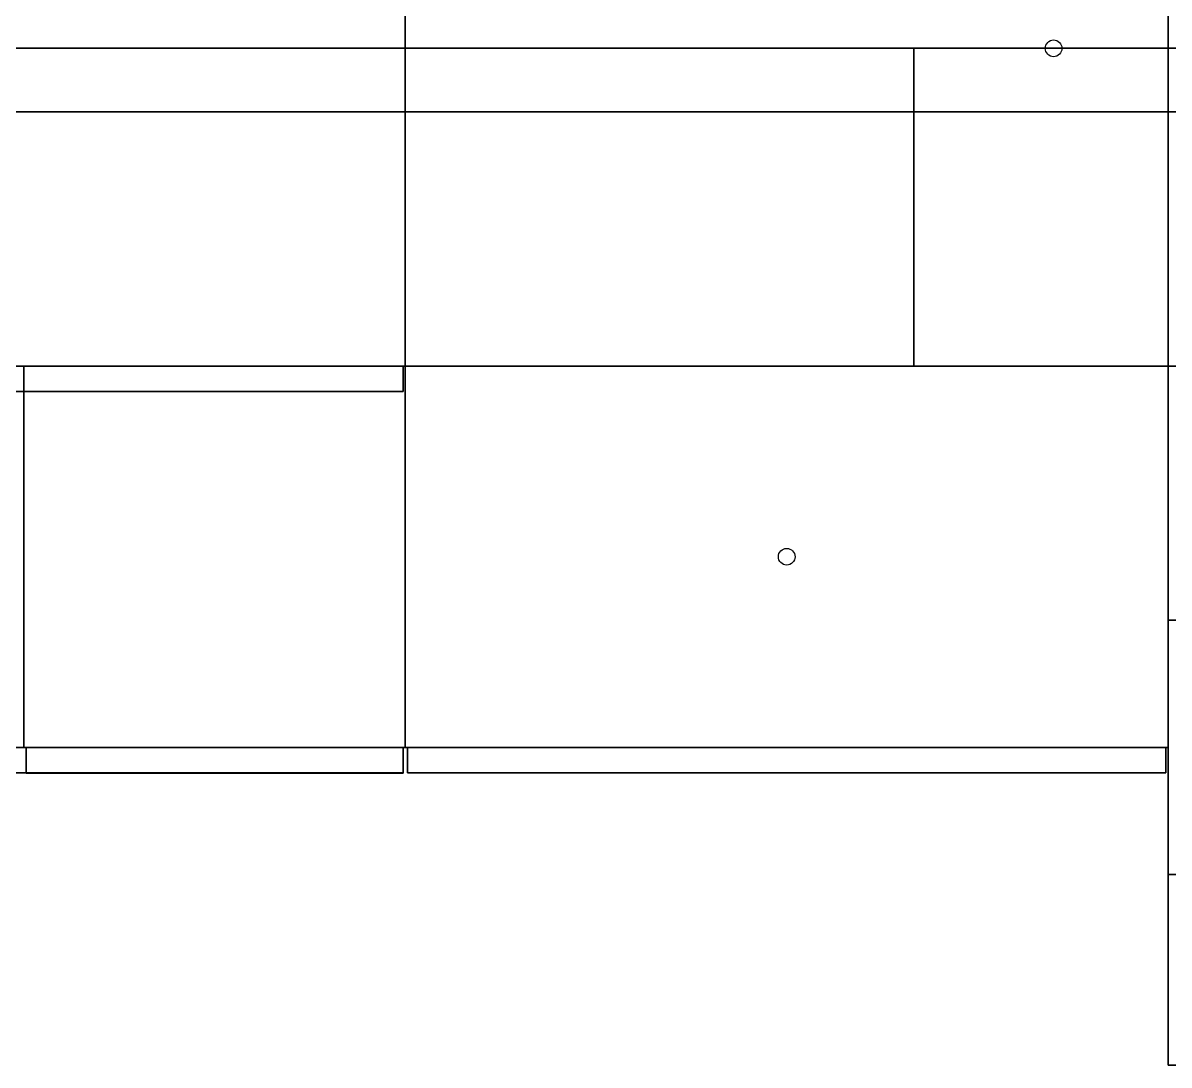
# Model space of a CAD drawing. Header units: metres. Extents: x -14 to 180, y -2 to 171.
# Drawn here: x 91.41 to 118.9, y 41.15 to 66.14 of the extents above; entities that cross this region are included whole.
import ezdxf

# ---------------------------------------------------------------- set-up
doc = ezdxf.new("R2010")
doc.units = ezdxf.units.M

msp = doc.modelspace()

# ---------------------------------------------------------------- linework, layer by layer
at = {"layer": 'FLOOR_1_CAFE', "color": 8}
msp.add_3dface([(100.584, 82.9056), (100.584, 57.912), (85.6488, 57.912), (85.6488, 82.9056)], dxfattribs=at)
at = {"layer": 'FLOOR_1_CAFE', "color": 15}
msp.add_3dface([(85.6488, 82.9056, 3.048), (85.6488, 57.912, 3.048), (100.584, 57.912, 3.048), (100.584, 82.9056, 3.048)], dxfattribs=at)
at = {"layer": 'FLOOR_1_CAFE', "color": 43}
for points in [[(100.584, 57.912, 3.048), (100.584, 57.912), (100.584, 82.9056), (100.584, 82.9056, 3.048)], [(85.6488, 57.912, 3.048), (85.6488, 57.912), (100.584, 57.912), (100.584, 57.912, 3.048)]]:
    msp.add_3dface(points, dxfattribs=at)
at = {"layer": 'FLOOR_1_CONFERENCE', "color": 43}
for points in [[(100.584, 57.912, 3.048), (100.584, 57.912), (38.1, 57.912), (38.1, 57.912, 3.048)], [(100.584, 48.768, 3.048), (100.584, 48.768), (100.584, 57.912), (100.584, 57.912, 3.048)], [(38.1, 48.768, 3.048), (38.1, 48.768), (100.584, 48.768), (100.584, 48.768, 3.048)]]:
    msp.add_3dface(points, dxfattribs=at)
at = {"layer": 'FLOOR_1_CONFERENCE', "color": 8}
msp.add_3dface([(100.584, 57.912), (100.584, 48.768), (38.1, 48.768), (38.1, 57.912)], dxfattribs=at)
at = {"layer": 'FLOOR_1_CONFERENCE', "color": 15}
msp.add_3dface([(52.4256, 57.912, 3.048), (52.4256, 48.768, 3.048), (100.584, 48.768, 3.048), (100.584, 57.912, 3.048)], dxfattribs=at)
at = {"layer": 'FLOOR_1_CONFERENCE', "color": 143}
msp.add_3dface([(38.15, 48.768, 2.3212), (38.15, 48.768, 1.1), (100.534, 48.768, 1.1), (100.534, 48.768, 2.3212)], dxfattribs=at)
at = {"layer": 'FLOOR_1_CONFERENCE', "color": 13}
for points in [[(38.15, 48.1574, 2.3212), (38.15, 48.768, 2.3212), (100.534, 48.768, 2.3212), (100.534, 48.1574, 2.3212)], [(100.534, 48.1574, 2.3212), (100.534, 48.768, 2.3212), (38.15, 48.768, 2.3212), (38.15, 48.1574, 2.3212)]]:
    msp.add_3dface(points, dxfattribs=at)
at = {"layer": 'FLOOR_1_DINING', "color": 43}
for points in [[(100.584, 82.9056, 3.048), (100.584, 82.9056), (100.584, 57.912), (100.584, 57.912, 3.048)], [(118.872, 57.912, 3.048), (118.872, 57.912), (118.872, 82.9056), (118.872, 82.9056, 3.048)], [(100.584, 57.912, 3.048), (100.584, 57.912), (118.872, 57.912), (118.872, 57.912, 3.048)]]:
    msp.add_3dface(points, dxfattribs=at)
at = {"layer": 'FLOOR_1_DINING', "color": 8}
msp.add_3dface([(118.872, 82.9056), (118.872, 57.912), (100.584, 57.912), (100.584, 82.9056)], dxfattribs=at)
at = {"layer": 'FLOOR_1_DINING', "color": 15}
msp.add_3dface([(100.584, 82.9056, 3.048), (100.584, 57.912, 3.048), (118.872, 57.912, 3.048), (118.872, 82.9056, 3.048)], dxfattribs=at)
at = {"layer": 'FLOOR_1_ELEVATOR', "color": 10}
msp.add_circle((109.728, 53.34, 0.762), 0.2, dxfattribs=at)
msp.add_circle((109.728, 53.34, 0.762), 0.2, dxfattribs=at)
at = {"layer": 'FLOOR_1_ELEVATOR', "color": 43}
for points in [[(118.872, 57.912, 3.048), (118.872, 57.912), (100.584, 57.912), (100.584, 57.912, 3.048)], [(100.584, 57.912, 3.048), (100.584, 57.912), (100.584, 48.768), (100.584, 48.768, 3.048)], [(118.872, 48.768, 3.048), (118.872, 48.768), (118.872, 57.912), (118.872, 57.912, 3.048)], [(100.584, 48.768, 3.048), (100.584, 48.768), (118.872, 48.768), (118.872, 48.768, 3.048)]]:
    msp.add_3dface(points, dxfattribs=at)
at = {"layer": 'FLOOR_1_ELEVATOR', "color": 8}
msp.add_3dface([(118.872, 57.912), (118.872, 48.768), (100.584, 48.768), (100.584, 57.912)], dxfattribs=at)
at = {"layer": 'FLOOR_1_ELEVATOR', "color": 15}
msp.add_3dface([(100.584, 57.912, 3.048), (100.584, 48.768, 3.048), (118.872, 48.768, 3.048), (118.872, 57.912, 3.048)], dxfattribs=at)
at = {"layer": 'FLOOR_1_ELEVATOR', "color": 143}
msp.add_3dface([(100.634, 48.768, 2.3259), (100.634, 48.768, 1.1), (118.822, 48.768, 1.1), (118.822, 48.768, 2.3259)], dxfattribs=at)
at = {"layer": 'FLOOR_1_ELEVATOR', "color": 13}
for points in [[(100.634, 48.155, 2.3259), (100.634, 48.768, 2.3259), (118.822, 48.768, 2.3259), (118.822, 48.155, 2.3259)], [(118.822, 48.155, 2.3259), (118.822, 48.768, 2.3259), (100.634, 48.768, 2.3259), (100.634, 48.155, 2.3259)]]:
    msp.add_3dface(points, dxfattribs=at)
at = {"layer": 'FLOOR_1_OFFICE_3', "color": 43}
for points in [[(118.872, 78.3336, 3.048), (118.872, 78.3336), (118.872, 48.768), (118.872, 48.768, 3.048)], [(118.872, 48.768, 3.048), (118.872, 48.768), (118.872, 45.72), (118.872, 45.72, 3.048)], [(118.872, 45.72, 3.048), (118.872, 45.72), (175.26, 45.72), (175.26, 45.72, 3.048)]]:
    msp.add_3dface(points, dxfattribs=at)
at = {"layer": 'FLOOR_1_OFFICE_3', "color": 8}
msp.add_3dface([(175.26, 78.3336), (175.26, 45.72), (118.872, 45.72), (118.872, 78.3336)], dxfattribs=at)
at = {"layer": 'FLOOR_1_OFFICE_3', "color": 15}
msp.add_3dface([(118.872, 78.3336, 3.048), (118.872, 45.72, 3.048), (175.26, 45.72, 3.048), (175.26, 78.3336, 3.048)], dxfattribs=at)
at = {"layer": 'FLOOR_1_OFFICE_3', "color": 143}
msp.add_3dface([(118.872, 48.718, 2.3606), (118.872, 48.718, 1.1), (118.872, 45.77, 1.1), (118.872, 45.77, 2.3606)], dxfattribs=at)
at = {"layer": 'FLOOR_1_OFFICE_3_PERIMETER_3', "color": 43}
for points in [[(118.872, 45.72, 3.048), (118.872, 45.72), (118.872, 41.148), (118.872, 41.148, 3.048)], [(175.26, 45.72, 3.048), (175.26, 45.72), (118.872, 45.72), (118.872, 45.72, 3.048)], [(118.872, 41.148, 3.048), (118.872, 41.148), (179.832, 41.148), (179.832, 41.148, 3.048)]]:
    msp.add_3dface(points, dxfattribs=at)
at = {"layer": 'FLOOR_1_OFFICE_3_PERIMETER_3', "color": 8}
msp.add_3dface([(179.832, 41.148), (118.872, 41.148), (118.872, 45.72), (175.26, 45.72)], dxfattribs=at)
at = {"layer": 'FLOOR_1_OFFICE_3_PERIMETER_3', "color": 15}
msp.add_3dface([(118.872, 45.72, 3.048), (118.872, 41.148, 3.048), (179.832, 41.148, 3.048), (175.26, 45.72, 3.048)], dxfattribs=at)
at = {"layer": 'FLOOR_1_OFFICE_3_PERIMETER_3', "color": 143}
msp.add_3dface([(118.872, 45.67, 2.3465), (118.872, 45.67, 1.1), (118.872, 41.198, 1.1), (118.872, 41.198, 2.3465)], dxfattribs=at)
at = {"layer": 'FLOOR_2_CORRIDOR', "color": 10}
msp.add_circle((116.129, 65.532, 3.81), 0.2, dxfattribs=at)
msp.add_circle((116.129, 65.532, 3.81), 0.2, dxfattribs=at)
at = {"layer": 'FLOOR_2_CORRIDOR', "color": 8}
msp.add_3dface([(179.832, 67.056, 3.048), (179.832, 64.008, 3.048), (21.336, 64.008, 3.048), (21.336, 67.056, 3.048)], dxfattribs=at)
at = {"layer": 'FLOOR_2_CORRIDOR', "color": 15}
msp.add_3dface([(52.426, 67.056, 6.096), (52.426, 64.008, 6.096), (179.832, 64.008, 6.096), (179.832, 67.056, 6.096)], dxfattribs=at)
at = {"layer": 'FLOOR_2_CORRIDOR', "color": 43}
msp.add_3dface([(21.336, 64.008, 6.096), (21.336, 64.008, 3.048), (179.832, 64.008, 3.048), (179.832, 64.008, 6.096)], dxfattribs=at)
at = {"layer": 'FLOOR_2_ELEVATOR', "color": 10}
msp.add_circle((109.728, 53.34, 3.81), 0.2, dxfattribs=at)
msp.add_circle((109.728, 53.34, 3.81), 0.2, dxfattribs=at)
at = {"layer": 'FLOOR_2_ELEVATOR', "color": 43}
for points in [[(118.872, 57.912, 6.096), (118.872, 57.912, 3.048), (100.584, 57.912, 3.048), (100.584, 57.912, 6.096)], [(100.584, 57.912, 6.096), (100.584, 57.912, 3.048), (100.584, 48.768, 3.048), (100.584, 48.768, 6.096)], [(118.872, 48.768, 6.096), (118.872, 48.768, 3.048), (118.872, 57.912, 3.048), (118.872, 57.912, 6.096)], [(100.584, 48.768, 6.096), (100.584, 48.768, 3.048), (118.872, 48.768, 3.048), (118.872, 48.768, 6.096)]]:
    msp.add_3dface(points, dxfattribs=at)
at = {"layer": 'FLOOR_2_ELEVATOR', "color": 8}
msp.add_3dface([(118.872, 57.912, 3.048), (118.872, 48.768, 3.048), (100.584, 48.768, 3.048), (100.584, 57.912, 3.048)], dxfattribs=at)
at = {"layer": 'FLOOR_2_ELEVATOR', "color": 15}
msp.add_3dface([(100.584, 57.912, 6.096), (100.584, 48.768, 6.096), (118.872, 48.768, 6.096), (118.872, 57.912, 6.096)], dxfattribs=at)
at = {"layer": 'FLOOR_2_ELEVATOR', "color": 143}
msp.add_3dface([(100.634, 48.768, 5.3739), (100.634, 48.768, 4.148), (118.822, 48.768, 4.148), (118.822, 48.768, 5.3739)], dxfattribs=at)
at = {"layer": 'FLOOR_2_ELEVATOR', "color": 13}
for points in [[(100.634, 48.155, 5.3739), (100.634, 48.768, 5.3739), (118.822, 48.768, 5.3739), (118.822, 48.155, 5.3739)], [(118.822, 48.155, 5.3739), (118.822, 48.768, 5.3739), (100.634, 48.768, 5.3739), (100.634, 48.155, 5.3739)]]:
    msp.add_3dface(points, dxfattribs=at)
at = {"layer": 'FLOOR_2_EXAM_4', "color": 43}
for points in [[(118.872, 64.008, 6.096), (118.872, 64.008, 3.048), (118.872, 51.816, 3.048), (118.872, 51.816, 6.096)], [(149.352, 64.008, 6.096), (149.352, 64.008, 3.048), (118.872, 64.008, 3.048), (118.872, 64.008, 6.096)], [(118.872, 51.816, 6.096), (118.872, 51.816, 3.048), (149.352, 51.816, 3.048), (149.352, 51.816, 6.096)]]:
    msp.add_3dface(points, dxfattribs=at)
at = {"layer": 'FLOOR_2_EXAM_4', "color": 8}
msp.add_3dface([(149.352, 64.008, 3.048), (149.352, 51.816, 3.048), (118.872, 51.816, 3.048), (118.872, 64.008, 3.048)], dxfattribs=at)
at = {"layer": 'FLOOR_2_EXAM_4', "color": 15}
for points in [[(118.872, 64.008, 6.096), (118.872, 57.912, 6.096), (149.352, 57.912, 6.096), (149.352, 64.008, 6.096)], [(118.872, 57.912, 6.096), (118.872, 51.816, 6.096), (149.352, 51.816, 6.096), (149.352, 57.912, 6.096)]]:
    msp.add_3dface(points, dxfattribs=at)
at = {"layer": 'FLOOR_2_GIFT_SHOP', "color": 43}
for points in [[(91.44, 57.912, 6.096), (91.44, 57.912, 3.048), (73.152, 57.912, 3.048), (73.152, 57.912, 6.096)], [(91.44, 48.768, 6.096), (91.44, 48.768, 3.048), (91.44, 57.912, 3.048), (91.44, 57.912, 6.096)], [(73.152, 48.768, 6.096), (73.152, 48.768, 3.048), (91.44, 48.768, 3.048), (91.44, 48.768, 6.096)]]:
    msp.add_3dface(points, dxfattribs=at)
at = {"layer": 'FLOOR_2_GIFT_SHOP', "color": 8}
msp.add_3dface([(91.44, 57.912, 3.048), (91.44, 48.768, 3.048), (73.152, 48.768, 3.048), (73.152, 57.912, 3.048)], dxfattribs=at)
at = {"layer": 'FLOOR_2_GIFT_SHOP', "color": 15}
msp.add_3dface([(73.152, 57.912, 6.096), (73.152, 48.768, 6.096), (91.44, 48.768, 6.096), (91.44, 57.912, 6.096)], dxfattribs=at)
at = {"layer": 'FLOOR_2_OFFICE_3', "color": 43}
for points in [[(118.872, 64.008, 6.096), (118.872, 64.008, 3.048), (73.152, 64.008, 3.048), (73.152, 64.008, 6.096)], [(118.872, 57.912, 6.096), (118.872, 57.912, 3.048), (118.872, 64.008, 3.048), (118.872, 64.008, 6.096)], [(73.152, 57.912, 6.096), (73.152, 57.912, 3.048), (118.872, 57.912, 3.048), (118.872, 57.912, 6.096)]]:
    msp.add_3dface(points, dxfattribs=at)
at = {"layer": 'FLOOR_2_OFFICE_3', "color": 8}
msp.add_3dface([(118.872, 64.008, 3.048), (118.872, 57.912, 3.048), (73.152, 57.912, 3.048), (73.152, 64.008, 3.048)], dxfattribs=at)
at = {"layer": 'FLOOR_2_OFFICE_3', "color": 15}
msp.add_3dface([(73.152, 64.008, 6.096), (73.152, 57.912, 6.096), (118.872, 57.912, 6.096), (118.872, 64.008, 6.096)], dxfattribs=at)
at = {"layer": 'FLOOR_2_OFFICE_4', "color": 43}
for points in [[(118.872, 51.816, 6.096), (118.872, 51.816, 3.048), (118.872, 41.148, 3.048), (118.872, 41.148, 6.096)], [(149.352, 51.816, 6.096), (149.352, 51.816, 3.048), (118.872, 51.816, 3.048), (118.872, 51.816, 6.096)], [(118.872, 41.148, 6.096), (118.872, 41.148, 3.048), (149.352, 41.148, 3.048), (149.352, 41.148, 6.096)]]:
    msp.add_3dface(points, dxfattribs=at)
at = {"layer": 'FLOOR_2_OFFICE_4', "color": 8}
msp.add_3dface([(149.352, 51.816, 3.048), (149.352, 41.148, 3.048), (118.872, 41.148, 3.048), (118.872, 51.816, 3.048)], dxfattribs=at)
at = {"layer": 'FLOOR_2_OFFICE_4', "color": 15}
msp.add_3dface([(118.872, 51.816, 6.096), (118.872, 41.148, 6.096), (149.352, 41.148, 6.096), (149.352, 51.816, 6.096)], dxfattribs=at)
at = {"layer": 'FLOOR_2_OFFICE_4', "color": 143}
msp.add_3dface([(118.872, 51.766, 5.3787), (118.872, 51.766, 4.148), (118.872, 41.198, 4.148), (118.872, 41.198, 5.3787)], dxfattribs=at)
at = {"layer": 'FLOOR_2_RESTROOM_2', "color": 43}
for points in [[(91.44, 57.912, 6.096), (91.44, 57.912, 3.048), (91.44, 48.768, 3.048), (91.44, 48.768, 6.096)], [(100.584, 57.912, 6.096), (100.584, 57.912, 3.048), (91.44, 57.912, 3.048), (91.44, 57.912, 6.096)], [(100.584, 48.768, 6.096), (100.584, 48.768, 3.048), (100.584, 57.912, 3.048), (100.584, 57.912, 6.096)], [(91.44, 48.768, 6.096), (91.44, 48.768, 3.048), (100.584, 48.768, 3.048), (100.584, 48.768, 6.096)]]:
    msp.add_3dface(points, dxfattribs=at)
at = {"layer": 'FLOOR_2_RESTROOM_2', "color": 8}
msp.add_3dface([(100.584, 57.912, 3.048), (100.584, 48.768, 3.048), (91.44, 48.768, 3.048), (91.44, 57.912, 3.048)], dxfattribs=at)
at = {"layer": 'FLOOR_2_RESTROOM_2', "color": 15}
msp.add_3dface([(91.44, 57.912, 6.096), (91.44, 48.768, 6.096), (100.584, 48.768, 6.096), (100.584, 57.912, 6.096)], dxfattribs=at)
at = {"layer": 'FLOOR_2_RESTROOM_2', "color": 143}
msp.add_3dface([(91.49, 48.768, 5.3807), (91.49, 48.768, 4.148), (100.534, 48.768, 4.148), (100.534, 48.768, 5.3807)], dxfattribs=at)
at = {"layer": 'FLOOR_2_RESTROOM_2', "color": 13}
for points in [[(91.49, 48.1517, 5.3807), (91.49, 48.768, 5.3807), (100.534, 48.768, 5.3807), (100.534, 48.1517, 5.3807)], [(100.534, 48.1517, 5.3807), (100.534, 48.768, 5.3807), (91.49, 48.768, 5.3807), (91.49, 48.1517, 5.3807)]]:
    msp.add_3dface(points, dxfattribs=at)
at = {"layer": 'FLOOR_3_CLEAN', "color": 43}
for points in [[(112.776, 65.532, 9.144), (112.776, 65.532, 6.096), (112.776, 57.912, 6.096), (112.776, 57.912, 9.144)], [(118.872, 65.532, 9.144), (118.872, 65.532, 6.096), (112.776, 65.532, 6.096), (112.776, 65.532, 9.144)], [(118.872, 57.912, 9.144), (118.872, 57.912, 6.096), (118.872, 65.532, 6.096), (118.872, 65.532, 9.144)], [(112.776, 57.912, 9.144), (112.776, 57.912, 6.096), (118.872, 57.912, 6.096), (118.872, 57.912, 9.144)]]:
    msp.add_3dface(points, dxfattribs=at)
at = {"layer": 'FLOOR_3_CLEAN', "color": 8}
msp.add_3dface([(118.872, 65.532, 6.096), (118.872, 57.912, 6.096), (112.776, 57.912, 6.096), (112.776, 65.532, 6.096)], dxfattribs=at)
at = {"layer": 'FLOOR_3_CLEAN', "color": 15}
msp.add_3dface([(112.776, 65.532, 9.144), (112.776, 57.912, 9.144), (118.872, 57.912, 9.144), (118.872, 65.532, 9.144)], dxfattribs=at)
at = {"layer": 'FLOOR_3_ELEVATOR', "color": 10}
msp.add_circle((109.728, 53.34, 6.858), 0.2, dxfattribs=at)
msp.add_circle((109.728, 53.34, 6.858), 0.2, dxfattribs=at)
at = {"layer": 'FLOOR_3_ELEVATOR', "color": 43}
for points in [[(118.872, 57.912, 9.144), (118.872, 57.912, 6.096), (100.584, 57.912, 6.096), (100.584, 57.912, 9.144)], [(100.584, 57.912, 9.144), (100.584, 57.912, 6.096), (100.584, 48.768, 6.096), (100.584, 48.768, 9.144)], [(118.872, 48.768, 9.144), (118.872, 48.768, 6.096), (118.872, 57.912, 6.096), (118.872, 57.912, 9.144)], [(100.584, 48.768, 9.144), (100.584, 48.768, 6.096), (118.872, 48.768, 6.096), (118.872, 48.768, 9.144)]]:
    msp.add_3dface(points, dxfattribs=at)
at = {"layer": 'FLOOR_3_ELEVATOR', "color": 8}
msp.add_3dface([(118.872, 57.912, 6.096), (118.872, 48.768, 6.096), (100.584, 48.768, 6.096), (100.584, 57.912, 6.096)], dxfattribs=at)
at = {"layer": 'FLOOR_3_ELEVATOR', "color": 15}
msp.add_3dface([(100.584, 57.912, 9.144), (100.584, 48.768, 9.144), (118.872, 48.768, 9.144), (118.872, 57.912, 9.144)], dxfattribs=at)
at = {"layer": 'FLOOR_3_ELEVATOR', "color": 143}
for points in [[(100.584, 57.862, 8.4287), (100.584, 57.862, 7.196), (100.584, 48.818, 7.196), (100.584, 48.818, 8.4287)], [(118.872, 48.818, 8.4287), (118.872, 48.818, 7.196), (118.872, 57.862, 7.196), (118.872, 57.862, 8.4287)], [(100.634, 48.768, 8.4219), (100.634, 48.768, 7.196), (118.822, 48.768, 7.196), (118.822, 48.768, 8.4219)]]:
    msp.add_3dface(points, dxfattribs=at)
at = {"layer": 'FLOOR_3_ELEVATOR', "color": 13}
for points in [[(100.634, 48.155, 8.4219), (100.634, 48.768, 8.4219), (118.822, 48.768, 8.4219), (118.822, 48.155, 8.4219)], [(118.822, 48.155, 8.4219), (118.822, 48.768, 8.4219), (100.634, 48.768, 8.4219), (100.634, 48.155, 8.4219)]]:
    msp.add_3dface(points, dxfattribs=at)
at = {"layer": 'FLOOR_3_PATIENT_1', "color": 43}
for points in [[(118.872, 65.532, 9.144), (118.872, 65.532, 6.096), (118.872, 57.912, 6.096), (118.872, 57.912, 9.144)], [(179.832, 65.532, 9.144), (179.832, 65.532, 6.096), (118.872, 65.532, 6.096), (118.872, 65.532, 9.144)], [(118.872, 57.912, 9.144), (118.872, 57.912, 6.096), (179.832, 57.912, 6.096), (179.832, 57.912, 9.144)]]:
    msp.add_3dface(points, dxfattribs=at)
at = {"layer": 'FLOOR_3_PATIENT_1', "color": 8}
msp.add_3dface([(179.832, 65.532, 6.096), (179.832, 57.912, 6.096), (118.872, 57.912, 6.096), (118.872, 65.532, 6.096)], dxfattribs=at)
at = {"layer": 'FLOOR_3_PATIENT_1', "color": 15}
msp.add_3dface([(118.872, 65.532, 9.144), (118.872, 57.912, 9.144), (179.832, 57.912, 9.144), (179.832, 65.532, 9.144)], dxfattribs=at)
at = {"layer": 'FLOOR_3_PATIENT_4', "color": 43}
for points in [[(100.584, 65.532, 9.144), (100.584, 65.532, 6.096), (52.4256, 65.532, 6.096), (52.4256, 65.532, 9.144)], [(100.584, 57.912, 9.144), (100.584, 57.912, 6.096), (100.584, 65.532, 6.096), (100.584, 65.532, 9.144)], [(52.4256, 57.912, 9.144), (52.4256, 57.912, 6.096), (100.584, 57.912, 6.096), (100.584, 57.912, 9.144)]]:
    msp.add_3dface(points, dxfattribs=at)
at = {"layer": 'FLOOR_3_PATIENT_4', "color": 8}
msp.add_3dface([(100.584, 65.532, 6.096), (100.584, 57.912, 6.096), (52.4256, 57.912, 6.096), (52.4256, 65.532, 6.096)], dxfattribs=at)
at = {"layer": 'FLOOR_3_PATIENT_4', "color": 15}
msp.add_3dface([(52.4256, 65.532, 9.144), (52.4256, 57.912, 9.144), (100.584, 57.912, 9.144), (100.584, 65.532, 9.144)], dxfattribs=at)
at = {"layer": 'FLOOR_3_PATIENT_4', "color": 143}
msp.add_3dface([(52.4756, 57.912, 8.4177), (52.4756, 57.912, 7.196), (100.534, 57.912, 7.196), (100.534, 57.912, 8.4177)], dxfattribs=at)
at = {"layer": 'FLOOR_3_PATIENT_4', "color": 13}
for points in [[(52.4756, 57.3011, 8.4177), (52.4756, 57.912, 8.4177), (100.534, 57.912, 8.4177), (100.534, 57.3011, 8.4177)], [(100.534, 57.3011, 8.4177), (100.534, 57.912, 8.4177), (52.4756, 57.912, 8.4177), (52.4756, 57.3011, 8.4177)]]:
    msp.add_3dface(points, dxfattribs=at)
at = {"layer": 'FLOOR_3_PATIENT_CORRIDOR_1', "color": 8}
msp.add_3dface([(179.832, 67.9704, 6.096), (179.832, 65.532, 6.096), (52.426, 65.532, 6.096), (52.426, 67.9704, 6.096)], dxfattribs=at)
at = {"layer": 'FLOOR_3_PATIENT_CORRIDOR_1', "color": 15}
msp.add_3dface([(52.426, 67.9704, 9.144), (52.426, 65.532, 9.144), (179.832, 65.532, 9.144), (179.832, 67.9704, 9.144)], dxfattribs=at)
at = {"layer": 'FLOOR_3_PATIENT_CORRIDOR_1', "color": 43}
msp.add_3dface([(52.426, 65.532, 9.144), (52.426, 65.532, 6.096), (179.832, 65.532, 6.096), (179.832, 65.532, 9.144)], dxfattribs=at)
at = {"layer": 'FLOOR_3_SOIL', "color": 43}
for points in [[(100.584, 65.532, 9.144), (100.584, 65.532, 6.096), (100.584, 57.912, 6.096), (100.584, 57.912, 9.144)], [(112.776, 65.532, 9.144), (112.776, 65.532, 6.096), (100.584, 65.532, 6.096), (100.584, 65.532, 9.144)], [(112.776, 57.912, 9.144), (112.776, 57.912, 6.096), (112.776, 65.532, 6.096), (112.776, 65.532, 9.144)], [(100.584, 57.912, 9.144), (100.584, 57.912, 6.096), (112.776, 57.912, 6.096), (112.776, 57.912, 9.144)]]:
    msp.add_3dface(points, dxfattribs=at)
at = {"layer": 'FLOOR_3_SOIL', "color": 8}
msp.add_3dface([(112.776, 65.532, 6.096), (112.776, 57.912, 6.096), (100.584, 57.912, 6.096), (100.584, 65.532, 6.096)], dxfattribs=at)
at = {"layer": 'FLOOR_3_SOIL', "color": 15}
msp.add_3dface([(100.584, 65.532, 9.144), (100.584, 57.912, 9.144), (112.776, 57.912, 9.144), (112.776, 65.532, 9.144)], dxfattribs=at)
at = {"layer": 'FLOOR_4-6_CLEAN', "color": 43}
for points in [[(118.872, 65.532, 15.24), (118.872, 65.532, 12.192), (112.776, 65.532, 12.192), (112.776, 65.532, 15.24)], [(112.776, 65.532, 15.24), (112.776, 65.532, 12.192), (112.776, 57.912, 12.192), (112.776, 57.912, 15.24)], [(118.872, 57.912, 15.24), (118.872, 57.912, 12.192), (118.872, 65.532, 12.192), (118.872, 65.532, 15.24)], [(112.776, 57.912, 15.24), (112.776, 57.912, 12.192), (118.872, 57.912, 12.192), (118.872, 57.912, 15.24)]]:
    msp.add_3dface(points, dxfattribs=at)
at = {"layer": 'FLOOR_4-6_CLEAN', "color": 8}
msp.add_3dface([(118.872, 65.532, 12.192), (118.872, 57.912, 12.192), (112.776, 57.912, 12.192), (112.776, 65.532, 12.192)], dxfattribs=at)
at = {"layer": 'FLOOR_4-6_CLEAN', "color": 15}
msp.add_3dface([(112.776, 65.532, 15.24), (112.776, 57.912, 15.24), (118.872, 57.912, 15.24), (118.872, 65.532, 15.24)], dxfattribs=at)
at = {"layer": 'FLOOR_4-6_ELEVATOR', "color": 10}
msp.add_circle((109.728, 53.34, 12.954), 0.2, dxfattribs=at)
msp.add_circle((109.728, 53.34, 12.954), 0.2, dxfattribs=at)
at = {"layer": 'FLOOR_4-6_ELEVATOR', "color": 43}
for points in [[(100.584, 57.912, 15.24), (100.584, 57.912, 12.192), (100.584, 48.768, 12.192), (100.584, 48.768, 15.24)], [(118.872, 57.912, 15.24), (118.872, 57.912, 12.192), (100.584, 57.912, 12.192), (100.584, 57.912, 15.24)], [(118.872, 48.768, 15.24), (118.872, 48.768, 12.192), (118.872, 57.912, 12.192), (118.872, 57.912, 15.24)], [(100.584, 48.768, 15.24), (100.584, 48.768, 12.192), (118.872, 48.768, 12.192), (118.872, 48.768, 15.24)]]:
    msp.add_3dface(points, dxfattribs=at)
at = {"layer": 'FLOOR_4-6_ELEVATOR', "color": 8}
msp.add_3dface([(118.872, 57.912, 12.192), (118.872, 48.768, 12.192), (100.584, 48.768, 12.192), (100.584, 57.912, 12.192)], dxfattribs=at)
at = {"layer": 'FLOOR_4-6_ELEVATOR', "color": 15}
msp.add_3dface([(100.584, 57.912, 15.24), (100.584, 48.768, 15.24), (118.872, 48.768, 15.24), (118.872, 57.912, 15.24)], dxfattribs=at)
at = {"layer": 'FLOOR_4-6_ELEVATOR', "color": 143}
for points in [[(100.584, 57.862, 14.5247), (100.584, 57.862, 13.292), (100.584, 48.818, 13.292), (100.584, 48.818, 14.5247)], [(118.872, 48.818, 14.5247), (118.872, 48.818, 13.292), (118.872, 57.862, 13.292), (118.872, 57.862, 14.5247)], [(100.634, 48.768, 14.5179), (100.634, 48.768, 13.292), (118.822, 48.768, 13.292), (118.822, 48.768, 14.5179)]]:
    msp.add_3dface(points, dxfattribs=at)
at = {"layer": 'FLOOR_4-6_ELEVATOR', "color": 13}
for points in [[(100.634, 48.155, 14.5179), (100.634, 48.768, 14.5179), (118.822, 48.768, 14.5179), (118.822, 48.155, 14.5179)], [(118.822, 48.155, 14.5179), (118.822, 48.768, 14.5179), (100.634, 48.768, 14.5179), (100.634, 48.155, 14.5179)]]:
    msp.add_3dface(points, dxfattribs=at)
at = {"layer": 'FLOOR_4-6_PATIENT_1', "color": 43}
for points in [[(118.872, 65.532, 15.24), (118.872, 65.532, 12.192), (118.872, 57.912, 12.192), (118.872, 57.912, 15.24)], [(179.832, 65.532, 15.24), (179.832, 65.532, 12.192), (118.872, 65.532, 12.192), (118.872, 65.532, 15.24)], [(118.872, 57.912, 15.24), (118.872, 57.912, 12.192), (179.832, 57.912, 12.192), (179.832, 57.912, 15.24)]]:
    msp.add_3dface(points, dxfattribs=at)
at = {"layer": 'FLOOR_4-6_PATIENT_1', "color": 8}
msp.add_3dface([(179.832, 65.532, 12.192), (179.832, 57.912, 12.192), (118.872, 57.912, 12.192), (118.872, 65.532, 12.192)], dxfattribs=at)
at = {"layer": 'FLOOR_4-6_PATIENT_1', "color": 15}
msp.add_3dface([(118.872, 65.532, 15.24), (118.872, 57.912, 15.24), (179.832, 57.912, 15.24), (179.832, 65.532, 15.24)], dxfattribs=at)
at = {"layer": 'FLOOR_4-6_PATIENT_4', "color": 43}
for points in [[(100.584, 65.532, 15.24), (100.584, 65.532, 12.192), (52.4256, 65.532, 12.192), (52.4256, 65.532, 15.24)], [(100.584, 57.912, 15.24), (100.584, 57.912, 12.192), (100.584, 65.532, 12.192), (100.584, 65.532, 15.24)], [(52.4256, 57.912, 15.24), (52.4256, 57.912, 12.192), (100.584, 57.912, 12.192), (100.584, 57.912, 15.24)]]:
    msp.add_3dface(points, dxfattribs=at)
at = {"layer": 'FLOOR_4-6_PATIENT_4', "color": 8}
msp.add_3dface([(100.584, 65.532, 12.192), (100.584, 57.912, 12.192), (52.4256, 57.912, 12.192), (52.4256, 65.532, 12.192)], dxfattribs=at)
at = {"layer": 'FLOOR_4-6_PATIENT_4', "color": 15}
msp.add_3dface([(52.4256, 65.532, 15.24), (52.4256, 57.912, 15.24), (100.584, 57.912, 15.24), (100.584, 65.532, 15.24)], dxfattribs=at)
at = {"layer": 'FLOOR_4-6_PATIENT_4', "color": 143}
msp.add_3dface([(52.4756, 57.912, 14.5137), (52.4756, 57.912, 13.292), (100.534, 57.912, 13.292), (100.534, 57.912, 14.5137)], dxfattribs=at)
at = {"layer": 'FLOOR_4-6_PATIENT_4', "color": 13}
for points in [[(52.4756, 57.3011, 14.5137), (52.4756, 57.912, 14.5137), (100.534, 57.912, 14.5137), (100.534, 57.3011, 14.5137)], [(100.534, 57.3011, 14.5137), (100.534, 57.912, 14.5137), (52.4756, 57.912, 14.5137), (52.4756, 57.3011, 14.5137)]]:
    msp.add_3dface(points, dxfattribs=at)
at = {"layer": 'FLOOR_4-6_PATIENT_CORRIDOR_1', "color": 8}
msp.add_3dface([(179.832, 67.9704, 12.192), (179.832, 65.532, 12.192), (52.426, 65.532, 12.192), (52.426, 67.9704, 12.192)], dxfattribs=at)
at = {"layer": 'FLOOR_4-6_PATIENT_CORRIDOR_1', "color": 15}
msp.add_3dface([(52.426, 67.9704, 15.24), (52.426, 65.532, 15.24), (179.832, 65.532, 15.24), (179.832, 67.9704, 15.24)], dxfattribs=at)
at = {"layer": 'FLOOR_4-6_PATIENT_CORRIDOR_1', "color": 43}
msp.add_3dface([(52.426, 65.532, 15.24), (52.426, 65.532, 12.192), (179.832, 65.532, 12.192), (179.832, 65.532, 15.24)], dxfattribs=at)
at = {"layer": 'FLOOR_4-6_SOIL', "color": 43}
for points in [[(100.584, 65.532, 15.24), (100.584, 65.532, 12.192), (100.584, 57.912, 12.192), (100.584, 57.912, 15.24)], [(112.776, 65.532, 15.24), (112.776, 65.532, 12.192), (100.584, 65.532, 12.192), (100.584, 65.532, 15.24)], [(112.776, 57.912, 15.24), (112.776, 57.912, 12.192), (112.776, 65.532, 12.192), (112.776, 65.532, 15.24)], [(100.584, 57.912, 15.24), (100.584, 57.912, 12.192), (112.776, 57.912, 12.192), (112.776, 57.912, 15.24)]]:
    msp.add_3dface(points, dxfattribs=at)
at = {"layer": 'FLOOR_4-6_SOIL', "color": 8}
msp.add_3dface([(112.776, 65.532, 12.192), (112.776, 57.912, 12.192), (100.584, 57.912, 12.192), (100.584, 65.532, 12.192)], dxfattribs=at)
at = {"layer": 'FLOOR_4-6_SOIL', "color": 15}
msp.add_3dface([(100.584, 65.532, 15.24), (100.584, 57.912, 15.24), (112.776, 57.912, 15.24), (112.776, 65.532, 15.24)], dxfattribs=at)
at = {"layer": 'FLOOR_7_CLEAN', "color": 43}
for points in [[(118.872, 65.532, 21.336), (118.872, 65.532, 18.288), (112.776, 65.532, 18.288), (112.776, 65.532, 21.336)], [(112.776, 65.532, 21.336), (112.776, 65.532, 18.288), (112.776, 57.912, 18.288), (112.776, 57.912, 21.336)], [(118.872, 57.912, 21.336), (118.872, 57.912, 18.288), (118.872, 65.532, 18.288), (118.872, 65.532, 21.336)], [(112.776, 57.912, 21.336), (112.776, 57.912, 18.288), (118.872, 57.912, 18.288), (118.872, 57.912, 21.336)]]:
    msp.add_3dface(points, dxfattribs=at)
at = {"layer": 'FLOOR_7_CLEAN', "color": 8}
msp.add_3dface([(118.872, 65.532, 18.288), (118.872, 57.912, 18.288), (112.776, 57.912, 18.288), (112.776, 65.532, 18.288)], dxfattribs=at)
at = {"layer": 'FLOOR_7_CLEAN', "color": 15}
msp.add_3dface([(112.776, 65.532, 21.336), (112.776, 57.912, 21.336), (118.872, 57.912, 21.336), (118.872, 65.532, 21.336)], dxfattribs=at)
at = {"layer": 'FLOOR_7_ELEVATOR', "color": 10}
msp.add_circle((109.728, 53.34, 19.05), 0.2, dxfattribs=at)
msp.add_circle((109.728, 53.34, 19.05), 0.2, dxfattribs=at)
at = {"layer": 'FLOOR_7_ELEVATOR', "color": 43}
for points in [[(100.584, 57.912, 21.336), (100.584, 57.912, 18.288), (100.584, 48.768, 18.288), (100.584, 48.768, 21.336)], [(118.872, 57.912, 21.336), (118.872, 57.912, 18.288), (100.584, 57.912, 18.288), (100.584, 57.912, 21.336)], [(118.872, 48.768, 21.336), (118.872, 48.768, 18.288), (118.872, 57.912, 18.288), (118.872, 57.912, 21.336)], [(100.584, 48.768, 21.336), (100.584, 48.768, 18.288), (118.872, 48.768, 18.288), (118.872, 48.768, 21.336)]]:
    msp.add_3dface(points, dxfattribs=at)
at = {"layer": 'FLOOR_7_ELEVATOR', "color": 8}
msp.add_3dface([(118.872, 57.912, 18.288), (118.872, 48.768, 18.288), (100.584, 48.768, 18.288), (100.584, 57.912, 18.288)], dxfattribs=at)
at = {"layer": 'FLOOR_7_ELEVATOR', "color": 15}
msp.add_3dface([(100.584, 57.912, 21.336), (100.584, 48.768, 21.336), (118.872, 48.768, 21.336), (118.872, 57.912, 21.336)], dxfattribs=at)
at = {"layer": 'FLOOR_7_ELEVATOR', "color": 143}
for points in [[(100.584, 57.862, 20.6207), (100.584, 57.862, 19.388), (100.584, 48.818, 19.388), (100.584, 48.818, 20.6207)], [(118.872, 48.818, 20.6207), (118.872, 48.818, 19.388), (118.872, 57.862, 19.388), (118.872, 57.862, 20.6207)], [(100.634, 48.768, 20.6139), (100.634, 48.768, 19.388), (118.822, 48.768, 19.388), (118.822, 48.768, 20.6139)]]:
    msp.add_3dface(points, dxfattribs=at)
at = {"layer": 'FLOOR_7_ELEVATOR', "color": 13}
for points in [[(100.634, 48.155, 20.6139), (100.634, 48.768, 20.6139), (118.822, 48.768, 20.6139), (118.822, 48.155, 20.6139)], [(118.822, 48.155, 20.6139), (118.822, 48.768, 20.6139), (100.634, 48.768, 20.6139), (100.634, 48.155, 20.6139)]]:
    msp.add_3dface(points, dxfattribs=at)
at = {"layer": 'FLOOR_7_PATIENT_1', "color": 43}
for points in [[(118.872, 65.532, 21.336), (118.872, 65.532, 18.288), (118.872, 57.912, 18.288), (118.872, 57.912, 21.336)], [(179.832, 65.532, 21.336), (179.832, 65.532, 18.288), (118.872, 65.532, 18.288), (118.872, 65.532, 21.336)], [(118.872, 57.912, 21.336), (118.872, 57.912, 18.288), (179.832, 57.912, 18.288), (179.832, 57.912, 21.336)]]:
    msp.add_3dface(points, dxfattribs=at)
at = {"layer": 'FLOOR_7_PATIENT_1', "color": 8}
msp.add_3dface([(179.832, 65.532, 18.288), (179.832, 57.912, 18.288), (118.872, 57.912, 18.288), (118.872, 65.532, 18.288)], dxfattribs=at)
at = {"layer": 'FLOOR_7_PATIENT_1', "color": 15}
msp.add_3dface([(118.872, 65.532, 21.336), (118.872, 57.912, 21.336), (179.832, 57.912, 21.336), (179.832, 65.532, 21.336)], dxfattribs=at)
at = {"layer": 'FLOOR_7_PATIENT_4', "color": 43}
for points in [[(100.584, 65.532, 21.336), (100.584, 65.532, 18.288), (52.4256, 65.532, 18.288), (52.4256, 65.532, 21.336)], [(100.584, 57.912, 21.336), (100.584, 57.912, 18.288), (100.584, 65.532, 18.288), (100.584, 65.532, 21.336)], [(52.4256, 57.912, 21.336), (52.4256, 57.912, 18.288), (100.584, 57.912, 18.288), (100.584, 57.912, 21.336)]]:
    msp.add_3dface(points, dxfattribs=at)
at = {"layer": 'FLOOR_7_PATIENT_4', "color": 8}
msp.add_3dface([(100.584, 65.532, 18.288), (100.584, 57.912, 18.288), (52.4256, 57.912, 18.288), (52.4256, 65.532, 18.288)], dxfattribs=at)
at = {"layer": 'FLOOR_7_PATIENT_4', "color": 15}
msp.add_3dface([(52.4256, 65.532, 21.336), (52.4256, 57.912, 21.336), (100.584, 57.912, 21.336), (100.584, 65.532, 21.336)], dxfattribs=at)
at = {"layer": 'FLOOR_7_PATIENT_4', "color": 143}
msp.add_3dface([(52.4756, 57.912, 20.6097), (52.4756, 57.912, 19.388), (100.534, 57.912, 19.388), (100.534, 57.912, 20.6097)], dxfattribs=at)
at = {"layer": 'FLOOR_7_PATIENT_4', "color": 13}
for points in [[(52.4756, 57.3011, 20.6097), (52.4756, 57.912, 20.6097), (100.534, 57.912, 20.6097), (100.534, 57.3011, 20.6097)], [(100.534, 57.3011, 20.6097), (100.534, 57.912, 20.6097), (52.4756, 57.912, 20.6097), (52.4756, 57.3011, 20.6097)]]:
    msp.add_3dface(points, dxfattribs=at)
at = {"layer": 'FLOOR_7_PATIENT_CORRIDOR_1', "color": 8}
msp.add_3dface([(179.832, 67.9704, 18.288), (179.832, 65.532, 18.288), (52.426, 65.532, 18.288), (52.426, 67.9704, 18.288)], dxfattribs=at)
at = {"layer": 'FLOOR_7_PATIENT_CORRIDOR_1', "color": 15}
msp.add_3dface([(52.426, 67.9704, 21.336), (52.426, 65.532, 21.336), (179.832, 65.532, 21.336), (179.832, 67.9704, 21.336)], dxfattribs=at)
at = {"layer": 'FLOOR_7_PATIENT_CORRIDOR_1', "color": 43}
msp.add_3dface([(52.426, 65.532, 21.336), (52.426, 65.532, 18.288), (179.832, 65.532, 18.288), (179.832, 65.532, 21.336)], dxfattribs=at)
at = {"layer": 'FLOOR_7_SOIL', "color": 43}
for points in [[(100.584, 65.532, 21.336), (100.584, 65.532, 18.288), (100.584, 57.912, 18.288), (100.584, 57.912, 21.336)], [(112.776, 65.532, 21.336), (112.776, 65.532, 18.288), (100.584, 65.532, 18.288), (100.584, 65.532, 21.336)], [(112.776, 57.912, 21.336), (112.776, 57.912, 18.288), (112.776, 65.532, 18.288), (112.776, 65.532, 21.336)], [(100.584, 57.912, 21.336), (100.584, 57.912, 18.288), (112.776, 57.912, 18.288), (112.776, 57.912, 21.336)]]:
    msp.add_3dface(points, dxfattribs=at)
at = {"layer": 'FLOOR_7_SOIL', "color": 8}
msp.add_3dface([(112.776, 65.532, 18.288), (112.776, 57.912, 18.288), (100.584, 57.912, 18.288), (100.584, 65.532, 18.288)], dxfattribs=at)
at = {"layer": 'FLOOR_7_SOIL', "color": 15}
msp.add_3dface([(100.584, 65.532, 21.336), (100.584, 57.912, 21.336), (112.776, 57.912, 21.336), (112.776, 65.532, 21.336)], dxfattribs=at)

doc.saveas('drawing.dxf')
